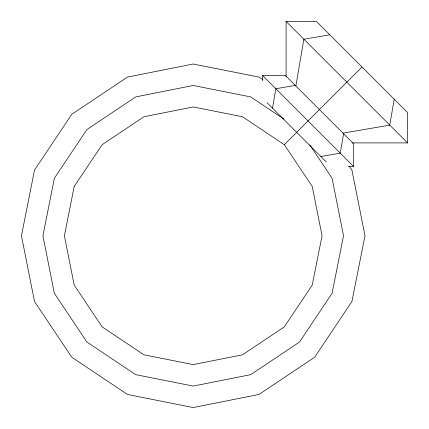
<?xml version="1.0" encoding="UTF-8"?>
<svg xmlns="http://www.w3.org/2000/svg" width="429" height="429" viewBox="0 0 429 429"><rect width="100%" height="100%" fill="white"/><g stroke="black" fill="none" stroke-linecap="round" stroke-linejoin="round"><path stroke-width="0.64" d="M272.517 108.172L275.852 88.733L295.291 85.398M295.833 86.122L303.877 39.237L329.794 34.792M343.602 133.709L340.267 153.148L320.828 156.483M394.208 99.206L389.763 125.123L342.878 133.167M284.47 144.53L319.444 109.556M319.514 109.486L362.001 66.999M286.089 76.839L286.089 21.45L316.457 21.45L407.55 112.543L407.55 142.911L352.161 142.911M262.51 80.749L262.51 75.391L285.285 75.391L353.609 143.715L353.609 166.49L348.251 166.49M262.854 79.692L258.955 77.081L193.222 64.007L127.488 77.081L71.761 114.318L34.524 170.045L21.45 235.778L34.524 301.512L71.761 357.239L127.488 394.476L193.222 407.55L258.955 394.476L314.682 357.239L351.919 301.512L364.993 235.778L351.919 170.045L349.308 166.146M283.982 119.133L250.74 96.922L193.222 85.478L135.703 96.922L86.942 129.499L54.36 178.26L42.921 235.778L54.36 293.297L86.942 342.058L135.703 374.64L193.222 386.079L250.74 374.64L299.501 342.058L332.078 293.297L343.522 235.778L332.078 178.26L309.867 145.018M286.089 21.45L407.55 142.911M262.51 75.391L353.609 166.49M267.058 102.713L326.287 161.942M74.201 186.481L64.393 235.778L74.201 285.081L102.123 326.877L143.919 354.799L193.222 364.607L242.519 354.799L284.314 326.877L312.242 285.081L322.05 235.778L312.242 186.481L284.314 144.686L242.519 116.758L193.222 106.95L143.919 116.758L102.123 144.686L74.201 186.481"/></g></svg>
